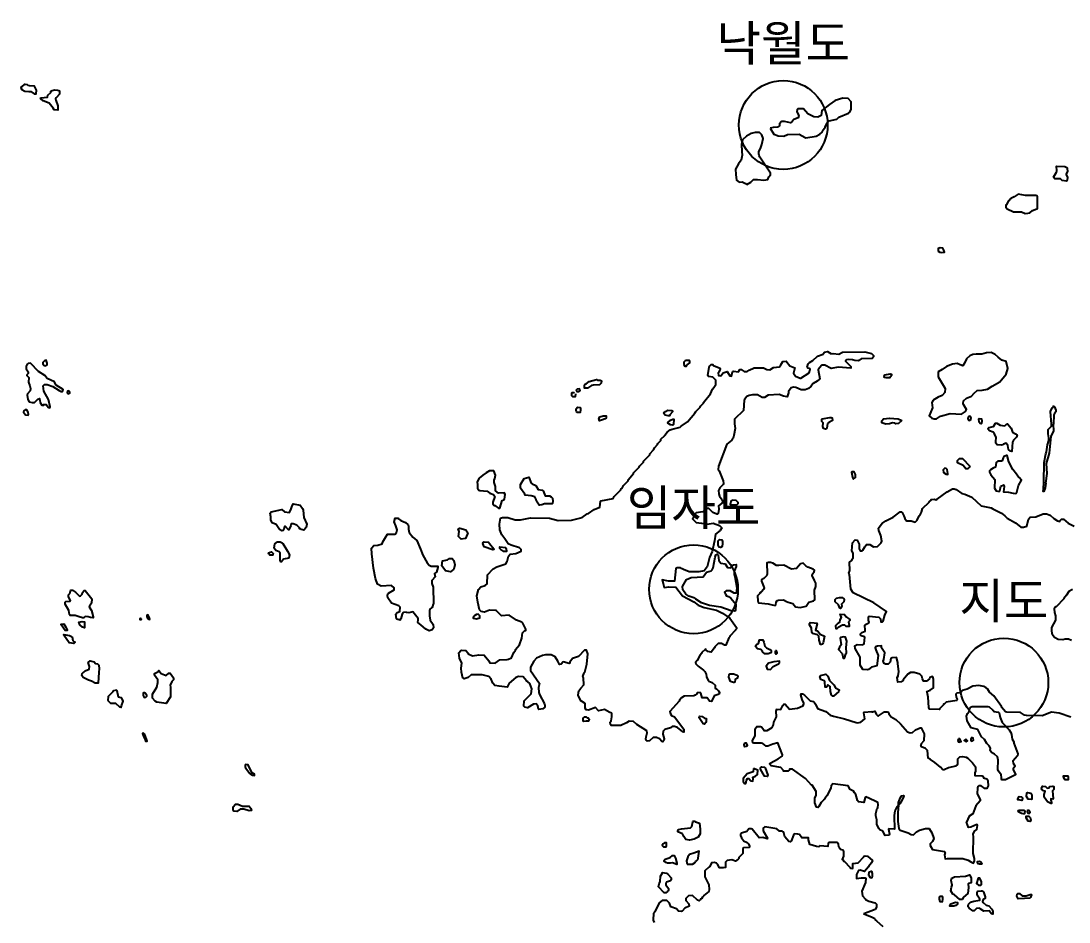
# Model space of a CAD drawing. Header units: millimetres. Extents: x -19392 to 580976, y -49129 to 736091.
# Drawn here: x 99745 to 129268, y 167458 to 192830 of the extents above; entities that cross this region are included whole.
import ezdxf
from ezdxf.enums import TextEntityAlignment as Align

# ---------------------------------------------------------------- set-up
doc = ezdxf.new("R2010")
doc.units = ezdxf.units.MM
for name, color, linetype in [('2122', 7, 'Continuous'), ('AWS', 4, 'Continuous'), ('AWS명', 2, 'Continuous')]:
    doc.layers.add(name, color=color, linetype=linetype)
doc.styles.get("Standard").update_dxf_attribs({"font": ''})
doc.styles.get('Standard').set_extended_font_data('Gulim')

msp = doc.modelspace()

# ---------------------------------------------------------------- linework, layer by layer
at = {"layer": '2122', "color": 7}
for points in [[(99969, 190846), (100020, 190844), (100120, 190775), (100169, 190775), (100182, 190878), (100127, 190994), (99984, 191000), (99951, 191011), (99933, 191035), (99864, 191045), (99833, 191038), (99758, 190976), (99745, 190945), (99770, 190898), (99851, 190851), (99969, 190846), (99969, 190846)], [(100723, 190602), (100788, 190436), (100787, 190317), (100681, 190330), (100656, 190374), (100544, 190512), (100368, 190585), (100294, 190650), (100307, 190665), (100488, 190687), (100501, 190737), (100582, 190818), (100589, 190849), (100624, 190871), (100695, 190887), (100776, 190883), (100814, 190877), (100826, 190864), (100832, 190830), (100826, 190767), (100736, 190668), (100719, 190636), (100723, 190602), (100723, 190602)], [(129188, 188528), (129184, 188509), (129221, 188419), (129215, 188360), (129196, 188322), (129078, 188334), (129028, 188382), (128865, 188385), (128828, 188429), (128913, 188574), (128922, 188607), (128916, 188741), (129147, 188734), (129203, 188700), (129216, 188678), (129222, 188591), (129188, 188528), (129188, 188528)], [(127931, 187455), (128032, 187413), (128103, 187417), (128162, 187431), (128238, 187493), (128363, 187536), (128376, 187549), (128376, 187874), (128358, 187905), (128332, 187917), (128039, 187912), (127839, 187957), (127721, 187876), (127626, 187831), (127589, 187801), (127589, 187788), (127556, 187755), (127507, 187657), (127489, 187639), (127489, 187589), (127525, 187538), (127707, 187457), (127931, 187455), (127931, 187455)], [(125673, 186308), (125760, 186319), (125745, 186381), (125714, 186434), (125636, 186440), (125579, 186425), (125585, 186348), (125629, 186318), (125673, 186308), (125673, 186308)], [(100741, 182575), (100724, 182585), (100686, 182672), (100487, 182763), (100419, 182851), (100238, 182964), (100013, 183196), (99951, 183186), (99919, 183164), (99888, 183109), (99888, 183034), (99950, 182946), (99944, 182908), (99912, 182865), (99912, 182846), (99969, 182790), (99962, 182659), (99997, 182560), (100012, 182483), (100005, 182414), (99930, 182327), (99923, 182296), (99936, 182171), (99979, 182108), (100058, 182087), (100122, 182083), (100217, 182183), (100267, 182195), (100286, 182083), (100329, 182008), (100366, 182001), (100366, 182001), (100379, 182029), (100454, 182026), (100524, 181946), (100560, 181932), (100566, 181963), (100523, 182170), (100386, 182408), (100368, 182558), (100406, 182597), (100480, 182594), (100642, 182535), (100817, 182425), (100874, 182400), (100917, 182394), (100930, 182456), (100741, 182575), (100741, 182575)], [(100484, 183197), (100457, 183276), (100420, 183270), (100363, 183213), (100364, 183179), (100394, 183132), (100450, 183120), (100480, 183149), (100484, 183197), (100484, 183197)], [(118513, 183149), (118585, 183205), (118585, 183255), (118573, 183268), (118479, 183268), (118454, 183259), (118416, 183225), (118416, 183156), (118447, 183112), (118491, 183106), (118513, 183149), (118513, 183149)], [(124171, 182783), (124114, 182779), (124071, 182792), (124058, 182817), (124077, 182863), (124227, 182895), (124264, 182885), (124270, 182848), (124221, 182785), (124171, 182783), (124171, 182783)], [(115414, 182458), (115388, 182432), (115402, 182392), (115448, 182401), (115493, 182429), (115491, 182446), (115465, 182475), (115414, 182458), (115414, 182458)], [(115860, 182572), (115816, 182568), (115702, 182494), (115621, 182488), (115615, 182563), (115640, 182601), (115669, 182613), (115753, 182682), (115959, 182734), (115985, 182719), (116059, 182715), (116097, 182694), (116084, 182631), (116040, 182587), (115860, 182572), (115860, 182572)], [(101044, 182394), (101046, 182358), (101062, 182341), (101096, 182329), (101122, 182346), (101125, 182365), (101111, 182399), (101070, 182415), (101044, 182394), (101044, 182394)], [(115365, 182335), (115352, 182251), (115289, 182248), (115264, 182277), (115259, 182351), (115272, 182364), (115327, 182370), (115327, 182370)], [(99948, 181818), (99910, 181877), (99860, 181881), (99829, 181853), (99816, 181815), (99872, 181743), (99948, 181734), (99960, 181746), (99948, 181818), (99948, 181818)], [(115505, 181876), (115501, 181807), (115426, 181808), (115395, 181827), (115385, 181874), (115389, 181908), (115420, 181954), (115495, 181945), (115507, 181932), (115505, 181876), (115505, 181876)], [(117974, 181710), (117894, 181727), (117857, 181776), (117863, 181804), (117899, 181837), (117964, 181870), (118075, 181866), (118101, 181850), (118101, 181820), (118019, 181739), (118013, 181707), (117974, 181710), (117974, 181710)], [(128772, 181475), (128748, 181830), (128791, 181936), (128810, 181949), (128824, 181980), (128843, 181980), (128862, 181961), (128893, 181871), (128899, 181823), (128855, 181780), (128839, 181742), (128833, 181474), (128833, 181474)], [(116128, 181599), (116038, 181572), (116019, 181637), (116051, 181684), (116141, 181714), (116232, 181712), (116225, 181643), (116206, 181624), (116128, 181599), (116128, 181599)], [(118043, 181459), (117968, 181502), (117968, 181520), (118037, 181593), (118106, 181616), (118131, 181613), (118124, 181469), (118112, 181444), (118043, 181459), (118043, 181459)], [(122468, 181494), (122442, 181365), (122411, 181334), (122347, 181352), (122330, 181409), (122341, 181514), (122305, 181553), (122307, 181616), (122318, 181628), (122534, 181663), (122569, 181666), (122599, 181652), (122605, 181577), (122501, 181526), (122468, 181494), (122468, 181494)], [(126458, 181704), (126430, 181665), (126421, 181632), (126436, 181586), (126472, 181578), (126498, 181601), (126512, 181653), (126491, 181691), (126458, 181704), (126458, 181704)], [(126815, 181558), (126804, 181497), (126791, 181485), (126761, 181492), (126736, 181529), (126730, 181630), (126736, 181636), (126799, 181629), (126815, 181558), (126815, 181558)], [(127395, 180891), (127353, 180881), (127247, 180891), (127209, 180941), (127203, 180990), (127216, 181103), (127172, 181203), (127129, 181253), (127023, 181291), (126979, 181341), (127005, 181385), (127142, 181415), (127198, 181503), (127236, 181509), (127329, 181446), (127460, 181433), (127511, 181480), (127535, 181483), (127636, 181368), (127672, 181249), (127756, 181205), (127810, 181164), (127785, 181108), (127699, 181023), (127671, 180971), (127658, 180708), (127621, 180718), (127565, 180765), (127547, 180877), (127501, 180945), (127420, 180913), (127420, 180913), (127395, 180891), (127395, 180891)], [(128559, 179846), (128570, 180400), (128610, 180639), (128632, 180698), (128664, 180896), (128696, 181021), (128699, 181093), (128683, 181207), (128679, 181331), (128773, 181424), (128772, 181475), (128772, 181475)], [(128615, 179814), (128648, 180085), (128632, 180368), (128714, 180662), (128766, 181130), (128835, 181293), (128833, 181474), (128833, 181474)], [(126286, 180316), (126127, 180387), (126127, 180450), (126183, 180509), (126271, 180512), (126470, 180294), (126458, 180255), (126420, 180218), (126358, 180218), (126286, 180316), (126286, 180316)], [(127790, 180069), (127688, 180202), (127576, 180415), (127527, 180590), (127502, 180593), (127457, 180580), (127435, 180562), (127413, 180529), (127383, 180446), (127363, 180434), (127264, 180438), (127214, 180397), (127201, 180266), (127132, 180241), (127054, 180195), (127026, 180166), (127026, 180123), (127069, 180053), (127175, 179922), (127168, 179672), (127212, 179597), (127300, 179584), (127318, 179603), (127350, 179735), (127431, 179765), (127437, 179721), (127424, 179571), (127562, 179565), (127697, 179531), (127768, 179527), (127793, 179564), (127793, 179564), (127843, 179746), (127925, 179896), (127866, 179974), (127853, 179974), (127842, 179988), (127790, 180069), (127790, 180069)], [(123251, 180038), (123251, 180057), (123214, 180138), (123151, 180138), (123139, 180126), (123164, 179982), (123189, 179941), (123201, 179938), (123251, 179976), (123251, 180038), (123251, 180038)], [(125845, 180146), (125832, 180200), (125807, 180225), (125770, 180235), (125727, 180188), (125733, 180120), (125808, 180069), (125851, 180063), (125857, 180088), (125845, 180146), (125845, 180146)], [(114253, 179351), (114220, 179430), (114115, 179455), (113951, 179477), (113938, 179509), (113821, 179675), (113815, 179781), (113916, 179949), (114053, 179980), (114121, 179820), (114141, 179797), (114252, 179748), (114315, 179638), (114437, 179620), (114458, 179595), (114508, 179460), (114633, 179460), (114680, 179435), (114719, 179397), (114726, 179309), (114720, 179241), (114707, 179229), (114494, 179235), (114417, 179201), (114363, 179192), (114344, 179198), (114263, 179310), (114253, 179351), (114253, 179351)], [(128615, 179814), (128592, 179682), (128561, 179584), (128536, 179584), (128550, 179647), (128559, 179846), (128559, 179846)], [(129314, 173230), (128989, 173337), (128771, 173363), (128514, 173264), (128071, 173270), (128009, 173284), (127903, 173359), (127518, 173366), (127478, 173375), (127478, 173375), (127421, 173438), (127361, 173508), (127361, 173527), (127148, 173823), (127029, 173930), (126967, 174021), (126930, 174055), (126868, 174090), (126729, 174114), (126729, 174114), (126562, 174096), (126402, 174018), (126263, 173973), (126263, 173973), (126210, 173907), (126109, 173898), (126083, 173870), (126093, 173787), (126116, 173732), (126110, 173695), (125804, 173645), (125748, 173588), (125736, 173588), (125729, 173569), (125622, 173465), (125616, 173446), (125616, 173446), (125335, 173450), (125319, 173501), (125297, 173792), (125274, 173934), (125261, 173947), (125354, 173984), (125448, 174052), (125449, 174284), (125443, 174334), (125424, 174365), (125418, 174371), (125343, 174340), (125337, 174309), (125255, 174241), (125187, 174238), (125168, 174244), (125141, 174307), (125124, 174384), (125069, 174441), (124906, 174485), (124806, 174485), (124724, 174441), (124593, 174279), (124593, 174255), (124543, 174217), (124443, 174214), (124424, 174342), (124456, 174386), (124474, 174508), (124450, 174730), (124444, 174767), (124407, 174911), (124287, 174899), (124244, 174880), (124226, 174774), (124169, 174718), (124094, 174718), (124064, 174736), (124032, 174805), (124051, 174849), (124076, 175040), (123989, 175174), (123989, 175231), (123876, 175222), (123814, 175207), (123808, 175176), (123821, 175119), (123895, 174966), (123850, 174675), (123706, 174638), (123619, 174570), (123588, 174560), (123456, 174567), (123388, 174688), (123388, 174914), (123239, 175164), (123233, 175232), (123302, 175276), (123464, 175267), (123496, 175289), (123515, 175475), (123515, 175475), (123503, 175488), (123411, 175512), (123390, 175538), (123390, 175576), (123428, 175614), (123521, 175644), (123527, 175663), (123516, 175813), (123534, 175835), (123628, 175881), (123635, 175904), (123622, 175932), (123616, 176050), (123635, 176069), (123910, 176044), (123960, 175993), (123966, 175915), (124016, 175912), (124035, 175931), (124080, 176097), (124129, 176205), (123773, 176450), (123187, 176726), (123118, 176826), (123082, 177239), (123069, 177283), (123095, 177352), (123083, 177589), (123149, 177642), (123164, 177682), (123183, 177701), (123183, 177701), (123184, 177846), (123146, 177914), (123172, 178133), (123241, 178217), (123303, 178207), (123353, 178101), (123359, 177970), (123383, 177910), (123396, 177907), (123441, 177908), (123459, 177925), (123514, 178022), (123565, 178088), (123659, 178084), (123764, 178024), (123877, 178030), (123978, 178131), (123997, 178183), (123970, 178339), (123910, 178481), (123904, 178550), (124004, 178685), (124016, 178685), (124110, 178755), (124317, 178855), (124511, 179010), (124547, 179012), (124567, 178994), (124617, 178894), (124640, 178823), (124686, 178753), (124686, 178753), (124823, 178759), (124936, 178715), (124992, 178772), (125042, 178896), (125083, 178946), (125109, 178999), (125109, 178999), (125142, 179103), (125324, 179280), (125324, 179292), (125380, 179339), (125387, 179358), (125478, 179364), (125520, 179348), (125520, 179348), (125520, 179348), (125554, 179361), (125831, 179570), (125988, 179656), (126031, 179659), (126091, 179634), (126249, 179524), (126328, 179504), (126531, 179424), (126792, 179179), (127074, 179125), (127123, 179091), (127369, 178975), (127464, 178899), (127523, 178834), (127760, 178703), (127909, 178577), (127984, 178576), (128078, 178608), (128122, 178801), (128173, 178857), (128335, 178863), (128541, 178950), (128635, 178950), (128735, 178912), (128839, 178816), (128943, 178751), (129009, 178736), (129009, 178755), (129054, 178802), (129116, 178805), (129241, 178690), (129416, 178609)], [(107277, 178506), (107194, 178597), (107169, 178597), (107148, 178508), (107131, 178479), (107094, 178476), (107025, 178511), (106932, 178654), (106820, 178695), (106782, 178780), (106780, 178871), (106764, 178967), (106789, 179005), (107097, 179070), (107164, 179004), (107308, 178985), (107358, 179093), (107371, 179149), (107415, 179234), (107608, 179196), (107676, 179099), (107695, 179052), (107714, 178852), (107800, 178665), (107782, 178565), (107713, 178490), (107646, 178507), (107619, 178529), (107594, 178534), (107594, 178559), (107519, 178634), (107519, 178634), (107413, 178668), (107357, 178672), (107351, 178622), (107288, 178504), (107277, 178506), (107277, 178506)], [(119830, 179208), (119906, 179203), (119944, 179240), (119944, 179272), (119894, 179328), (119781, 179338), (119737, 179309), (119731, 179247), (119719, 179234), (119724, 179213), (119830, 179208), (119830, 179208)], [(112327, 178386), (112267, 178259), (112149, 178241), (112074, 178310), (112087, 178454), (112062, 178516), (112105, 178547), (112280, 178497), (112337, 178416), (112327, 178386), (112327, 178386)], [(107249, 177904), (107305, 177800), (107292, 177704), (107142, 177679), (107086, 177604), (107061, 177604), (107048, 177636), (107049, 177841), (107023, 177880), (106924, 177917), (106880, 177985), (106893, 178105), (106968, 178167), (107043, 178163), (107099, 178133), (107124, 178116), (107249, 177904), (107249, 177904)], [(113322, 177908), (113261, 177945), (113235, 177979), (113235, 178026), (113396, 178001), (113414, 177974), (113423, 177888), (113347, 177894), (113322, 177908), (113322, 177908)], [(119507, 178114), (119497, 178035), (119454, 178004), (119415, 178010), (119384, 178067), (119385, 178191), (119422, 178229), (119485, 178223), (119510, 178173), (119507, 178114), (119507, 178114)], [(106785, 177789), (106755, 177792), (106723, 177823), (106717, 177852), (106767, 177874), (106805, 177879), (106847, 177834), (106843, 177795), (106836, 177786), (106785, 177789), (106785, 177789)], [(121308, 176481), (121360, 176460), (121486, 176430), (121567, 176330), (121692, 176312), (121867, 176349), (121936, 176461), (122074, 176498), (122105, 176529), (122094, 176804), (122131, 176904), (122132, 176997), (122102, 177077), (122032, 177211), (122038, 177267), (122089, 177316), (122095, 177364), (122064, 177398), (121914, 177448), (121851, 177483), (121782, 177558), (121701, 177548), (121589, 177411), (121451, 177393), (121232, 177503), (121095, 177494), (121027, 177500), (120925, 177558), (120861, 177581), (120790, 177586), (120758, 177570), (120758, 177570), (120769, 177260), (120751, 177214), (120675, 177127), (120607, 177095), (120607, 177058), (120681, 176867), (120663, 176820), (120602, 176755), (120585, 176749), (120579, 176731), (120561, 176725), (120561, 176712), (120493, 176640), (120498, 176504), (120511, 176461), (120524, 176445), (120793, 176420), (120908, 176387), (120992, 176375), (121005, 176388), (121018, 176469), (121049, 176507), (121080, 176519), (121224, 176528), (121308, 176481), (121308, 176481)], [(101383, 176052), (101271, 176088), (101133, 176088), (101114, 176116), (101096, 176232), (100990, 176406), (100990, 176464), (101009, 176482), (101128, 176497), (101140, 176509), (101084, 176619), (101084, 176669), (101122, 176706), (101141, 176785), (101153, 176800), (101199, 176799), (101278, 176743), (101392, 176635), (101422, 176643), (101466, 176687), (101478, 176737), (101522, 176796), (101553, 176793), (101740, 176555), (101728, 176438), (101715, 176406), (101671, 176355), (101670, 176336), (101733, 176230), (101782, 176055), (101782, 176023), (101782, 176023), (101703, 176034), (101641, 176056), (101557, 176061), (101515, 176025), (101482, 176021), (101383, 176052), (101383, 176052)], [(122896, 176443), (122861, 176409), (122867, 176349), (122826, 176284), (122808, 176296), (122774, 176393), (122680, 176478), (122680, 176540), (122718, 176581), (122805, 176594), (122880, 176592), (122924, 176558), (122930, 176540), (122925, 176474), (122896, 176443), (122896, 176443)], [(129368, 176823), (129261, 176762), (129198, 176662), (129117, 176568), (129117, 176555), (128910, 176337), (128891, 176330), (128853, 176281), (128859, 176169), (128891, 176075), (128891, 175956), (128771, 175750), (128770, 175662), (128779, 175585), (128792, 175568), (128858, 175475), (128964, 175425), (129095, 175412), (129163, 175436), (129251, 175436), (129339, 175399)], [(103130, 175999), (103109, 176004), (103092, 175995), (103098, 175981), (103125, 175974), (103136, 175987), (103130, 175999), (103130, 175999)], [(103377, 175987), (103357, 176046), (103331, 176098), (103299, 176109), (103286, 176092), (103290, 176056), (103305, 176022), (103342, 175985), (103372, 175979), (103377, 175987), (103377, 175987)], [(112578, 175993), (112668, 176028), (112674, 176081), (112625, 176128), (112577, 176117), (112527, 176088), (112481, 176035), (112487, 176013), (112578, 175993), (112578, 175993)], [(123060, 175914), (123078, 175821), (123072, 175777), (122991, 175783), (122948, 175821), (122884, 175815), (122762, 175750), (122725, 175715), (122706, 175715), (122697, 175797), (122704, 175815), (122747, 175859), (122809, 175902), (122822, 175965), (122860, 176031), (122817, 176127), (122942, 176120), (122994, 176052), (123091, 175977), (123091, 175945), (123060, 175914), (123060, 175914)], [(101007, 175763), (101050, 175685), (101044, 175663), (100988, 175669), (100876, 175830), (100876, 175848), (100951, 175851), (101007, 175763), (101007, 175763)], [(101535, 175837), (101538, 175743), (101475, 175756), (101408, 175828), (101376, 175900), (101470, 175921), (101532, 175912), (101535, 175837), (101535, 175837)], [(122235, 175591), (122259, 175560), (122384, 175503), (122346, 175323), (122321, 175285), (122296, 175273), (122271, 175276), (122228, 175392), (122222, 175504), (122184, 175548), (122042, 175582), (122022, 175611), (122010, 175736), (121953, 175823), (121953, 175861), (121973, 175892), (122091, 175886), (122160, 175873), (122172, 175851), (122128, 175679), (122184, 175660), (122235, 175591), (122235, 175591)], [(101102, 175319), (100950, 175535), (100957, 175554), (101114, 175526), (101188, 175485), (101208, 175387), (101237, 175356), (101262, 175347), (101262, 175328), (101230, 175303), (101102, 175319), (101102, 175319)], [(120643, 175053), (120635, 175072), (120583, 175127), (120496, 175152), (120434, 175215), (120452, 175258), (120478, 175284), (120522, 175305), (120553, 175408), (120647, 175402), (120675, 175337), (120702, 175223), (120746, 175183), (120843, 175132), (120877, 175101), (120877, 175063), (120864, 175039), (120789, 175011), (120689, 175005), (120689, 175017), (120643, 175053), (120643, 175053)], [(122994, 175192), (123009, 175365), (122972, 175477), (122921, 175486), (122834, 175471), (122821, 175447), (122846, 175259), (122803, 175201), (122777, 175134), (122876, 175015), (122901, 174886), (122939, 174889), (122977, 175009), (122995, 175040), (122994, 175192), (122994, 175192)], [(121004, 175096), (120988, 175079), (120992, 175037), (121020, 175003), (121051, 175033), (121041, 175076), (121025, 175098), (121004, 175096), (121004, 175096)], [(101939, 174496), (101922, 174186), (101835, 174186), (101731, 174243), (101649, 174271), (101497, 174343), (101460, 174400), (101466, 174456), (101504, 174493), (101517, 174493), (101558, 174530), (101667, 174574), (101679, 174655), (101635, 174762), (101691, 174812), (101811, 174787), (101848, 174733), (101905, 174730), (101941, 174686), (101949, 174586), (101939, 174496), (101939, 174496)], [(120931, 174657), (121082, 174726), (121114, 174770), (121114, 174801), (120957, 174786), (120802, 174751), (120738, 174658), (120769, 174577), (120857, 174564), (120931, 174657), (120931, 174657)], [(103958, 174069), (103958, 173800), (103832, 173613), (103577, 173645), (103528, 173679), (103452, 173764), (103446, 173876), (103572, 174069), (103603, 174201), (103597, 174282), (103503, 174413), (103503, 174457), (103597, 174500), (103616, 174535), (103628, 174538), (103690, 174457), (103834, 174400), (103910, 174468), (103947, 174468), (104046, 174337), (104040, 174274), (103997, 174231), (103952, 174131), (103958, 174069), (103958, 174069)], [(119814, 174199), (119731, 174232), (119681, 174354), (119694, 174423), (119720, 174445), (119813, 174447), (119917, 174410), (119938, 174394), (119925, 174322), (119863, 174285), (119850, 174210), (119838, 174198), (119814, 174199), (119814, 174199)], [(122641, 174139), (122693, 174053), (122793, 173997), (122786, 173953), (122635, 173816), (122602, 173816), (122579, 173847), (122553, 173946), (122537, 174091), (122487, 174129), (122468, 174129), (122433, 174072), (122402, 174072), (122387, 174225), (122368, 174248), (122281, 174291), (122244, 174367), (122263, 174401), (122418, 174435), (122475, 174381), (122518, 174257), (122641, 174139), (122641, 174139)], [(102583, 173759), (102570, 173772), (102495, 173791), (102458, 173966), (102440, 173991), (102352, 173969), (102334, 173940), (102202, 173804), (102195, 173698), (102245, 173635), (102270, 173623), (102407, 173623), (102518, 173517), (102538, 173519), (102569, 173503), (102576, 173547), (102626, 173679), (102583, 173759), (102583, 173759)], [(103295, 173848), (103233, 173908), (103202, 173914), (103189, 173902), (103183, 173840), (103220, 173783), (103264, 173789), (103295, 173820), (103295, 173848), (103295, 173848)], [(124460, 170751), (124416, 170706), (124373, 170611), (124353, 170532), (124346, 170444), (124352, 170075), (124195, 170081), (124183, 170069), (124207, 169934), (124201, 169913), (124189, 169900), (124088, 169894), (124026, 170019), (123939, 170057), (123914, 170088), (123858, 170217), (123858, 170338), (123821, 170445), (123821, 170513), (123865, 170663), (123878, 170675), (123890, 170766), (123884, 170819), (123591, 170961), (123566, 170983), (123528, 170964), (123485, 170820), (123334, 170843), (123310, 170878), (123260, 171049), (123229, 171100), (123229, 171100), (123198, 171140), (123098, 171193), (123048, 171296), (122618, 171348), (122568, 171292), (122554, 171241), (122454, 171017), (122389, 170939), (122389, 170927), (122357, 170908), (122357, 170895), (122285, 170823), (122222, 170710), (122197, 170686), (122159, 170689), (122110, 170817), (122110, 170948), (122148, 171030), (122142, 171136), (122030, 171312), (122017, 171315), (121843, 171499), (121481, 171762), (121393, 171760), (121393, 171747), (121350, 171701), (121250, 171701), (121224, 171710), (121224, 171723), (121150, 171808), (120876, 171858), (120876, 171858), (120831, 171908), (120850, 171930), (121077, 172051), (121191, 172129), (121199, 172168), (121199, 172168), (121068, 172501), (120926, 172466), (120783, 172414), (120732, 172414), (120645, 172486), (120608, 172496), (120390, 172490), (120364, 172500), (120352, 172572), (120428, 172703), (120426, 172900), (120478, 172962), (120578, 172961), (120603, 172952), (120671, 172867), (120671, 172855), (120765, 172849), (120909, 172939), (120947, 173014), (120953, 173089), (121028, 173239), (121017, 173395), (121024, 173427), (121041, 173448), (121154, 173444), (121204, 173554), (121235, 173588), (121274, 173594), (121398, 173450), (121617, 173481), (121773, 173550), (121773, 173550), (121795, 173591), (121794, 173619), (121751, 173721), (121717, 173856), (121724, 173884), (121761, 173880), (121820, 173846), (121980, 173686), (122074, 173667), (122092, 173651), (122129, 173595), (122185, 173467), (122416, 173385), (122541, 173278), (122630, 173250), (122947, 173178), (123272, 173072), (123309, 173070), (123403, 173089), (123516, 173176), (123491, 173347), (123497, 173370), (123710, 173388), (123716, 173378), (123735, 173378), (123797, 173394), (123836, 173313), (123878, 173266), (123897, 173266), (124066, 173381), (124147, 173380), (124147, 173380), (124185, 173368), (124191, 173319), (124259, 173237), (124390, 173161), (124522, 173042), (124714, 172817), (124795, 172785), (124857, 172791), (124945, 172866), (125077, 172922), (125102, 172922), (125183, 172753), (125176, 172560), (125107, 172478), (125095, 172431), (125095, 172431)], [(127716, 172496), (127825, 172190), (127818, 172135), (127687, 171991), (127693, 171935), (127743, 171857), (127743, 171838), (127693, 171772), (127693, 171745), (127761, 171622), (127761, 171603), (127479, 171466), (127373, 171464), (127361, 171486), (127366, 171524), (127355, 171604), (127280, 171707), (127261, 171754), (127274, 172011), (127250, 172105), (127169, 172183), (127081, 172227), (127050, 172286), (127051, 172356), (127019, 172418), (126950, 172487), (126882, 172596), (126801, 172674), (126695, 172881), (126508, 172928), (126402, 173125), (126402, 173125), (126378, 173259), (126410, 173333), (126453, 173382), (126469, 173482), (126489, 173509), (126541, 173531), (126985, 173530), (127022, 173521), (127115, 173430), (127122, 173411), (127153, 173395), (127153, 173382), (127284, 173364), (127302, 173345), (127327, 173213), (127389, 173073), (127583, 172872), (127632, 172790), (127651, 172741), (127663, 172609), (127713, 172528), (127716, 172496), (127716, 172496)], [(115667, 173110), (115591, 173105), (115585, 173114), (115585, 173196), (115630, 173236), (115670, 173235), (115696, 173212), (115719, 173208), (115748, 173171), (115742, 173127), (115729, 173115), (115667, 173110), (115667, 173110)], [(119051, 173144), (119048, 173100), (119035, 173075), (119000, 173031), (118966, 173034), (118852, 173204), (118854, 173250), (118931, 173245), (119001, 173198), (119042, 173188), (119054, 173175), (119051, 173144), (119051, 173144)], [(103225, 172760), (103200, 172777), (103168, 172766), (103174, 172736), (103210, 172662), (103242, 172602), (103256, 172552), (103297, 172552), (103284, 172605), (103253, 172684), (103225, 172760), (103225, 172760)], [(120122, 172490), (120105, 172445), (120121, 172414), (120138, 172404), (120172, 172405), (120206, 172425), (120201, 172458), (120181, 172490), (120156, 172492), (120122, 172490), (120122, 172490)], [(125715, 171739), (125649, 171815), (125487, 171953), (125363, 172038), (125300, 172068), (125282, 172291), (125223, 172342), (125114, 172394), (125095, 172431), (125095, 172431)], [(126150, 172613), (126132, 172569), (126163, 172521), (126225, 172541), (126194, 172613), (126150, 172613), (126150, 172613)], [(126360, 172609), (126318, 172572), (126367, 172535), (126409, 172557), (126360, 172609), (126360, 172609)], [(126514, 172645), (126497, 172605), (126506, 172569), (126537, 172553), (126573, 172582), (126569, 172631), (126537, 172646), (126514, 172645), (126514, 172645)], [(106213, 171745), (106146, 171888), (106084, 171892), (106059, 171869), (106058, 171820), (106071, 171798), (106190, 171644), (106265, 171595), (106327, 171588), (106327, 171625), (106259, 171663), (106213, 171745), (106213, 171745)], [(120747, 171694), (120781, 171589), (120775, 171552), (120693, 171568), (120575, 171758), (120575, 171796), (120613, 171824), (120694, 171821), (120713, 171802), (120747, 171694), (120747, 171694)], [(125715, 171739), (125754, 171748), (125874, 171808), (126093, 171858), (126124, 171882), (126137, 171913), (126131, 172057), (126188, 172111), (126269, 172116), (126369, 172103), (126419, 172075), (126550, 171944), (126630, 171824), (126636, 171706), (126611, 171662), (126617, 171587), (126817, 171571), (126842, 171562), (126854, 171518), (126954, 171487), (126985, 171436), (126991, 171293), (126954, 171218), (126897, 171218), (126791, 171297), (126723, 171297), (126701, 171273), (126685, 171224), (126678, 171075), (126766, 170900), (126766, 170868), (126766, 170868), (126646, 170725), (126559, 170502), (126451, 170438), (126384, 170266), (126384, 170266)], [(120383, 171777), (120368, 171684), (120199, 171629), (120093, 171498), (120093, 171417), (120130, 171359), (120168, 171354), (120187, 171448), (120212, 171503), (120249, 171503), (120306, 171434), (120361, 171422), (120368, 171487), (120362, 171537), (120437, 171566), (120493, 171615), (120506, 171734), (120383, 171777), (120383, 171777)], [(129178, 171475), (129254, 171475), (129254, 171544), (129241, 171562), (129098, 171569), (129098, 171544), (129129, 171497), (129154, 171475), (129178, 171475), (129178, 171475)], [(128815, 171043), (128822, 170938), (128815, 170919), (128752, 170926), (128752, 170888), (128777, 170823), (128771, 170792), (128753, 170792), (128659, 170841), (128572, 170970), (128572, 171046), (128597, 171139), (128524, 171165), (128497, 171186), (128491, 171221), (128516, 171279), (128528, 171286), (128603, 171276), (128648, 171230), (128710, 171239), (128728, 171273), (128810, 171285), (128841, 171275), (128841, 171188), (128804, 171151), (128815, 171043), (128815, 171043)], [(124460, 170751), (124463, 170822), (124516, 170968), (124553, 171011), (124604, 171021), (124610, 171002), (124550, 170861), (124504, 170789), (124460, 170751), (124460, 170751)], [(127889, 170889), (127828, 170897), (127828, 170928), (127859, 170988), (127928, 170984), (127953, 170959), (127959, 170937), (127940, 170884), (127889, 170889), (127889, 170889)], [(128224, 171001), (128222, 170934), (128209, 170909), (128115, 170915), (128067, 170994), (128078, 171096), (128098, 171106), (128191, 171084), (128222, 171034), (128224, 171001), (128224, 171001)], [(105980, 170633), (105918, 170633), (105824, 170574), (105743, 170583), (105725, 170615), (105725, 170702), (105788, 170780), (105856, 170780), (105983, 170718), (106169, 170717), (106199, 170683), (106199, 170671), (106224, 170654), (106237, 170595), (106174, 170592), (106019, 170633), (105980, 170633), (105980, 170633)], [(124460, 170751), (124443, 170544), (124445, 170293), (124476, 170093), (124508, 170043), (124735, 169973), (124822, 169926), (124888, 169911), (124970, 169998), (125058, 170048), (125227, 170091), (125332, 170094), (125407, 169966), (125457, 169813), (125419, 169722), (125356, 169660), (125356, 169609), (125424, 169497), (125756, 169440), (125780, 169415), (125762, 169346), (125774, 169237), (125843, 169246), (126273, 169251), (126430, 169201), (126500, 169148), (126555, 169122), (126574, 169119), (126586, 169131), (126601, 169178), (126605, 169251), (126605, 169251), (126568, 169388), (126576, 169856), (126570, 169931), (126601, 170013), (126670, 170064), (126688, 170178), (126670, 170203), (126503, 170126), (126432, 170123), (126384, 170266), (126384, 170266)], [(127928, 170517), (127852, 170553), (127833, 170594), (127860, 170609), (128002, 170603), (128021, 170591), (128027, 170581), (128014, 170503), (127977, 170500), (127928, 170517), (127928, 170517)], [(128181, 170361), (128189, 170334), (128170, 170284), (128120, 170296), (128058, 170390), (128064, 170440), (128139, 170434), (128171, 170399), (128181, 170361), (128181, 170361)], [(128088, 170586), (128088, 170560), (128106, 170527), (128145, 170514), (128169, 170539), (128165, 170571), (128150, 170588), (128127, 170595), (128107, 170594), (128088, 170586), (128088, 170586)], [(122788, 169573), (122775, 169654), (122732, 169697), (122500, 169695), (122487, 169679), (122469, 169585), (122250, 169604), (122220, 169574), (122156, 169580), (121963, 169643), (121932, 169775), (121932, 169824), (121745, 169831), (121676, 169919), (121628, 169932), (121532, 169938), (121502, 169905), (121439, 169732), (121420, 169713), (121376, 169726), (121258, 169860), (121233, 169970), (121214, 170001), (121190, 170014), (121114, 170020), (121033, 170082), (120702, 170134), (120652, 170102), (120652, 170021), (120770, 169821), (120764, 169796), (120764, 169796), (120645, 169834), (120539, 169828), (120345, 170069), (120317, 170082), (120246, 170082), (120195, 170004), (120045, 169957), (120014, 169923), (120014, 169892), (120039, 169829), (120101, 169757), (120101, 169745), (120201, 169701), (120237, 169664), (120269, 169594), (120269, 169569), (120256, 169554), (120094, 169548), (120081, 169515), (120075, 169385), (119962, 169274), (119962, 169248), (119944, 169229), (119871, 169174), (119769, 169205), (119637, 169193), (119588, 169143), (119587, 168993), (119531, 168981), (119418, 168984), (119368, 169090), (119368, 169090), (119337, 169118), (119275, 169132), (119200, 169125), (119149, 169019), (119118, 169004), (119011, 168898), (119011, 168732), (119123, 168506), (119129, 168369), (119123, 168320), (118985, 168204), (118985, 168191), (118940, 168160), (118913, 168114), (118887, 168102), (118880, 168078), (118853, 168057), (118798, 168076), (118660, 168208), (118548, 168195), (118473, 168121), (118473, 168065), (118560, 167971), (118565, 167908), (118447, 167846), (118373, 167767), (118346, 167756), (118265, 167759), (118215, 167831), (118053, 167881), (118010, 167991), (118010, 167991), (117935, 168066), (117803, 168060), (117722, 167997), (117603, 167742), (117575, 167704)], [(117932, 169629), (117927, 169688), (117870, 169688), (117833, 169662), (117809, 169621), (117814, 169600), (117845, 169572), (117920, 169572), (117932, 169597), (117932, 169629), (117932, 169629)], [(122788, 169573), (122830, 169512), (122900, 169491), (122919, 169459), (122912, 169316), (122880, 169222), (122915, 169188), (122915, 169175), (122933, 169168), (123105, 168994), (123105, 168981), (123124, 168972), (123174, 168965), (123180, 168974), (123174, 169109), (123331, 169121), (123487, 169290), (123500, 169314), (123528, 169322), (123587, 169314), (123730, 169186), (123705, 169120), (123626, 169032), (123621, 169012), (123511, 168877), (123380, 168921), (123336, 168905), (123281, 168793), (123279, 168684), (123412, 168700), (123523, 168703), (123523, 168703), (123529, 168693), (123548, 168693), (123535, 168571), (123434, 168327), (123453, 168193), (123526, 168113), (123533, 168093), (123628, 168047), (123809, 167995), (123846, 167957), (123846, 167876), (123808, 167814), (123486, 167692), (123486, 167692)], [(118045, 169119), (117956, 169115), (117912, 169138), (117856, 169185), (117894, 169231), (118035, 169273), (118100, 169328), (118144, 169328), (118182, 169259), (118224, 169115), (118219, 169081), (118094, 169122), (118045, 169119), (118045, 169119)], [(126747, 169091), (126711, 169094), (126692, 169137), (126692, 169163), (126749, 169168), (126780, 169156), (126811, 169118), (126805, 169088), (126747, 169091), (126747, 169091)], [(123710, 168892), (123632, 168852), (123617, 168783), (123666, 168714), (123711, 168704), (123723, 168707), (123736, 168745), (123736, 168826), (123710, 168892), (123710, 168892)], [(117914, 168563), (117911, 168503), (117986, 168404), (117986, 168341), (117954, 168329), (117954, 168316), (117909, 168278), (117860, 168278), (117705, 168448), (117720, 168531), (117749, 168599), (117756, 168753), (117811, 168820), (117818, 168854), (117927, 168832), (117962, 168809), (118061, 168703), (118057, 168646), (118042, 168616), (117927, 168580), (117914, 168563), (117914, 168563)], [(126436, 168431), (126421, 168257), (126296, 168161), (126253, 168089), (126196, 168095), (126046, 168227), (125996, 168245), (125934, 168339), (125956, 168439), (125978, 168495), (125950, 168626), (125954, 168677), (125966, 168692), (126041, 168726), (126354, 168751), (126466, 168782), (126510, 168701), (126510, 168563), (126440, 168544), (126428, 168532), (126436, 168431), (126436, 168431)], [(126804, 168591), (126754, 168690), (126710, 168688), (126659, 168538), (126722, 168494), (126784, 168493), (126803, 168512), (126804, 168591), (126804, 168591)], [(126767, 167833), (126746, 167850), (126664, 167838), (126595, 167770), (126558, 167775), (126458, 167848), (126427, 167889), (126427, 167913), (126439, 167957), (126496, 168016), (126582, 168041), (126752, 168069), (126759, 168106), (126683, 168213), (126684, 168291), (126703, 168329), (126791, 168337), (126828, 168334), (126859, 168312), (126903, 168169), (126908, 168119), (126852, 168088), (126827, 168038), (126845, 168010), (126933, 167937), (127008, 167912), (127089, 167824), (127119, 167767), (127126, 167731), (127120, 167681), (127088, 167693), (127088, 167693), (127020, 167771), (126864, 167763), (126767, 167833), (126767, 167833)], [(125709, 168101), (125715, 168159), (125703, 168178), (125628, 168181), (125609, 168159), (125606, 168099), (125628, 168034), (125690, 168028), (125702, 168040), (125709, 168101), (125709, 168101)], [(126023, 167904), (125914, 167906), (125908, 167915), (125934, 167974), (126071, 168017), (126127, 168007), (126127, 167964), (126077, 167921), (126023, 167904), (126023, 167904)], [(128009, 168124), (127839, 168113), (127802, 168185), (127808, 168241), (127828, 168263), (127877, 168263), (127952, 168197), (128065, 168197), (128177, 168237), (128208, 168237), (128215, 168228), (128183, 168147), (128165, 168134), (128009, 168124), (128009, 168124)], [(117593, 167440), (117563, 167506), (117575, 167704)], [(123486, 167692), (123483, 167691)], [(123483, 167691), (123708, 167601), (123708, 167601), (123783, 167570), (123793, 167554), (123811, 167523), (123842, 167494), (123842, 167494), (123842, 167494), (124021, 167332)]]:
    msp.add_lwpolyline(points, dxfattribs=at)
for points in [[(120851, 189808), (120950, 189642), (121057, 189608), (121076, 189592), (121232, 189591), (121338, 189629), (121663, 189641), (121831, 189546), (121855, 189542), (122144, 189589), (122251, 189639), (122313, 189701), (122322, 189738), (122401, 189839), (122451, 189964), (122508, 190019), (122727, 190069), (122783, 190125), (123052, 190231), (123090, 190262), (123133, 190343), (123128, 190556), (123128, 190556), (123049, 190643), (122894, 190653), (122678, 190588), (122523, 190478), (122303, 190313), (122283, 190167), (122283, 190167), (122195, 190124), (122077, 190127), (121908, 190214), (121790, 190359), (121628, 190356), (121609, 190340), (121602, 190272), (121652, 190171), (121639, 190103), (121514, 190057), (121466, 189995), (121426, 189963), (121251, 190003), (121170, 190004), (121111, 189932), (121111, 189877), (121056, 189842), (120936, 189832)], [(120813, 188443), (120860, 188498), (120860, 188549), (120562, 188997), (120537, 189046), (120531, 189087), (120531, 189156), (120578, 189243), (120619, 189349), (120650, 189518), (120650, 189518), (120610, 189622), (120545, 189692), (120425, 189692), (120315, 189657), (120180, 189591), (120074, 189481), (120039, 189351), (120049, 189156), (120059, 189056), (120029, 188910), (119954, 188805), (119874, 188660), (119884, 188510), (119899, 188345), (119974, 188290), (120059, 188300), (120150, 188254), (120195, 188224), (120300, 188290), (120380, 188365), (120490, 188365), (120675, 188345), (120785, 188365)], [(112146, 174605), (112165, 174748), (112097, 174885), (112078, 175042), (112135, 175104), (112166, 175111), (112272, 175103), (112341, 175025), (112341, 175013), (112460, 174953), (112647, 174984), (112797, 174971), (112921, 174815), (112946, 174762), (112965, 174752), (113103, 174749), (113234, 174839), (113439, 174854), (113439, 174854), (113439, 174854), (113483, 174862), (113559, 174901), (113628, 175044), (113672, 175113), (113672, 175132), (113791, 175263), (113854, 175450), (113873, 175600), (113942, 175662), (113967, 175668), (113967, 175700), (113880, 175875), (113853, 175904), (113853, 175904), (113705, 175956), (113499, 176098), (113280, 176082), (113137, 176220), (113119, 176227), (112944, 176239), (112805, 176184), (112713, 176197), (112658, 176252), (112613, 176467), (112583, 176642), (112632, 176825), (112701, 176893), (112820, 176934), (112877, 176984), (112890, 177234), (112890, 177234), (113047, 177405), (113153, 177458), (113403, 177544), (113438, 177613), (113479, 177757), (113528, 177819), (113685, 177838), (113835, 177899), (113835, 177949), (113792, 177993), (113554, 178069), (113467, 178107), (113373, 178245), (113373, 178245), (113289, 178365), (113234, 178505), (113224, 178660), (113250, 178826), (113306, 178844), (113462, 178844), (113669, 178781), (113813, 178781), (114100, 178836), (114631, 178829), (114880, 178765), (115256, 178777), (115550, 178845), (115695, 178952), (115728, 178965), (115888, 179075), (116050, 179138), (116070, 179306), (116082, 179322), (116426, 179386), (116457, 179443), (116645, 179629), (116645, 179642), (116683, 179679), (116714, 179749), (116852, 179885), (116852, 179911), (117003, 180085), (117003, 180110), (117160, 180266), (117166, 180297), (117278, 180409), (117278, 180434), (117460, 180615), (117460, 180615), (117460, 180640), (117567, 180758), (117598, 180821), (117679, 180908), (117681, 180935), (117767, 181020), (117774, 181052), (117879, 181157), (117879, 181170), (117944, 181251), (118030, 181313), (118087, 181338), (118318, 181388), (118343, 181416), (118518, 181543), (118729, 181784), (118735, 181804), (118748, 181804), (118759, 181829), (118879, 181960), (118884, 181979), (118968, 182069), (118974, 182089), (119164, 182329), (119221, 182460), (119265, 182510), (119321, 182598), (119321, 182716), (119234, 182804), (119115, 182820), (119090, 182850), (119090, 182850), (119135, 183079), (119150, 183124), (119184, 183157), (119235, 183160), (119254, 183126), (119415, 183066), (119434, 183050), (119441, 183022), (119403, 182941), (119384, 182923), (119396, 182845), (119459, 182835), (119528, 182919), (119635, 182959), (119709, 182834), (119759, 182828), (119790, 182946), (119816, 182967), (119953, 182946), (119997, 183015), (120034, 183014), (120121, 182964), (120203, 182961), (120254, 182994), (120403, 183064), (120666, 183063), (120759, 183013), (120840, 183009), (120947, 183075), (121109, 183093), (121153, 183149), (121153, 183149), (121206, 183243), (121303, 183249), (121403, 183123), (121540, 183061), (121509, 182917), (121565, 182826), (121565, 182826), (121696, 182770), (121714, 182770), (121952, 182922), (121978, 183015), (121959, 183041), (121909, 183057), (121890, 183079), (121922, 183178), (121953, 183210), (122053, 183272), (122179, 183396), (122341, 183446), (122341, 183459), (122379, 183508), (122467, 183524), (122560, 183464), (122560, 183455), (122623, 183464), (122779, 183451), (122886, 183507), (123516, 183518), (123704, 183462), (123772, 183404), (123761, 183390), (123767, 183381), (123722, 183324), (123416, 183312), (123347, 183265), (123328, 183262), (123233, 183266), (123233, 183266), (123164, 183285), (123060, 183294), (123003, 183285), (122972, 183248), (123121, 183097), (123121, 183057), (122765, 183083), (122566, 183046), (122391, 183134), (122303, 183137), (122239, 183064), (122202, 183003), (122246, 182753), (122177, 182684), (122064, 182619), (122007, 182559), (122007, 182547), (121933, 182478), (121839, 182441), (121720, 182441), (121570, 182510), (121508, 182514), (121437, 182502), (121364, 182392), (121364, 182355), (121332, 182249), (121227, 182265), (121107, 182311), (120795, 182294), (120694, 182229), (120620, 182226), (120620, 182226), (120495, 182307), (120351, 182307), (120253, 182283), (120196, 182255), (120125, 182171), (120120, 182152), (120100, 181865), (119844, 181621), (119841, 181489), (119859, 181351), (119859, 181351), (119826, 181157), (119803, 181086), (119773, 181028), (119629, 180910), (119390, 180297), (119383, 180198), (119409, 180160), (119527, 179885), (119533, 179810), (119527, 179778), (119432, 179685), (119395, 179610), (119401, 179515), (119419, 179448), (119500, 179342), (119513, 179257), (119475, 179245), (119394, 179173), (119406, 179079), (119387, 178961), (119368, 178942), (119343, 178939), (119231, 178992), (119122, 179099), (119069, 179099), (118956, 179005), (118768, 178978), (118693, 178900), (118676, 178827), (118660, 178809), (118660, 178809), (118767, 178705), (118918, 178685), (119073, 178665), (119248, 178685), (119418, 178620), (119484, 178555), (119438, 178480), (119313, 178375), (119278, 178190), (119213, 177889), (119138, 177719), (119078, 177464), (118988, 177343), (118843, 177323), (118572, 177323), (118412, 177388), (118348, 177415), (118326, 177427), (118229, 177435), (118196, 177414), (118151, 177058), (117982, 177052), (117808, 177089), (117838, 176987), (117838, 176987), (117838, 176987), (117863, 176877), (117994, 176897), (118189, 176883), (118381, 176644), (118699, 176475), (118824, 176381), (118986, 176312), (119336, 176236), (119511, 176154), (119710, 176010), (119897, 175747), (119897, 175712), (119872, 175685), (119872, 175672), (119872, 175672), (119715, 175505), (119715, 175492), (119684, 175461), (119596, 175254), (119565, 175257), (119477, 175302), (119384, 175302), (119287, 175208), (119284, 175180), (119183, 175056), (119096, 175071), (119039, 175120), (119034, 175137), (119015, 175134), (118927, 175050), (118921, 175026), (118869, 174959), (118795, 174819), (118745, 174768), (118752, 174727), (118819, 174665), (118969, 174553), (119007, 174513), (119045, 174433), (119057, 174364), (119103, 174255), (119119, 174240), (119219, 174205), (119300, 174130), (119300, 174043), (119337, 174024), (119337, 174024), (119393, 173971), (119424, 173924), (119411, 173874), (119274, 173824), (119193, 173668), (119142, 173674), (119074, 173775), (118930, 173775), (118893, 173906), (118881, 173919), (118793, 173909), (118780, 173885), (118737, 173844), (118698, 173828), (118430, 173814), (118349, 173770), (118292, 173708), (118289, 173680), (118023, 173390), (118040, 173319), (118067, 173271), (118154, 173234), (118416, 172889), (118421, 172801), (118390, 172811), (118236, 172932), (118158, 172962), (118091, 172964), (118042, 172923), (117884, 172877), (117884, 172877), (117834, 172828), (117828, 172746), (117865, 172613), (117853, 172567), (117827, 172534), (117796, 172541), (117796, 172541), (117734, 172616), (117652, 172656), (117558, 172653), (117453, 172560), (117383, 172554), (117364, 172568), (117346, 172604), (117352, 172669), (117384, 172785), (117372, 172839), (117091, 173017), (116998, 173105), (116873, 173112), (116801, 173067), (116641, 172994), (116366, 172994), (116347, 173022), (116342, 173090), (116367, 173119), (116392, 173237), (116387, 173323), (116373, 173350), (116336, 173360), (116180, 173438), (116017, 173407), (115930, 173501), (115730, 173427), (115667, 173433), (115637, 173484), (115637, 173608), (115537, 173680), (115537, 173680), (115524, 173680), (115443, 173833), (115447, 173925), (115463, 173971), (115513, 174041), (115600, 174133), (115589, 174333), (115576, 174371), (115606, 174470), (115624, 174498), (115683, 174715), (115709, 175008), (115671, 175117), (115622, 175111), (115452, 174934), (115283, 174877), (115202, 174772), (115202, 174747), (115183, 174737), (115015, 174782), (114964, 174716), (114915, 174713), (114871, 174807), (114797, 174923), (114678, 174986), (114522, 174986), (114434, 174961), (114265, 174883), (114190, 174805), (114096, 174637), (114102, 174537), (114102, 174537), (114351, 174174), (114325, 174058), (114331, 173924), (114350, 173867), (114493, 173605), (114505, 173555), (114505, 173504), (114449, 173461), (114336, 173439), (114324, 173455), (114306, 173549), (114255, 173605), (114181, 173593), (114018, 173493), (113936, 173509), (113906, 173539), (113924, 173687), (114119, 173881), (114131, 174024), (114082, 174178), (114027, 174225), (113988, 174240), (113988, 174253), (113895, 174365), (113758, 174375), (113683, 174344), (113494, 174182), (113438, 174070), (113215, 174095), (113089, 174121), (113039, 174184), (112994, 174294), (112929, 174374), (112733, 174414), (112548, 174414), (112428, 174414), (112338, 174339), (112233, 174304), (112188, 174329), (112158, 174494)], [(125444, 182151), (125406, 182089), (125419, 181939), (125330, 181708), (125399, 181645), (125466, 181623), (125530, 181623), (125643, 181701), (125917, 181781), (126242, 181762), (126349, 181836), (126380, 181893), (126293, 182031), (126287, 182055), (126293, 182130), (126380, 182209), (126525, 182267), (126594, 182347), (126681, 182421), (126681, 182421), (126819, 182431), (126975, 182461), (127105, 182546), (127315, 182666), (127500, 182887), (127541, 183042), (127500, 183237), (127375, 183277), (127270, 183367), (127190, 183442), (127075, 183492), (126940, 183482), (126809, 183452), (126654, 183452), (126559, 183442), (126469, 183402), (126384, 183317), (126324, 183192), (126274, 183122), (126199, 183152), (126118, 183182), (125983, 183162), (125818, 183102), (125693, 183017), (125583, 182947), (125583, 182811), (125663, 182666), (125778, 182481), (125768, 182371), (125693, 182286), (125583, 182236)], [(124555, 181583), (124468, 181491), (124386, 181485), (124361, 181501), (124292, 181513), (124209, 181487), (124111, 181474), (123992, 181511), (123992, 181568), (124043, 181624), (124043, 181624), (124211, 181650), (124456, 181625)], [(112609, 179765), (112608, 179671), (112646, 179620), (112671, 179608), (112877, 179592), (112952, 179533), (113058, 179498), (113089, 179439), (113039, 179276), (113038, 179238), (113076, 179186), (113089, 179186), (113201, 179110), (113232, 179107), (113301, 179325), (113345, 179344), (113345, 179357), (113364, 179365), (113383, 179500), (113352, 179541), (113196, 179538), (113114, 179601), (113115, 179726), (113071, 179838), (113076, 179899), (113097, 179950), (113115, 180038), (113066, 180167), (113066, 180167), (112944, 180163), (112849, 180107), (112753, 180037), (112648, 179952), (112598, 179857)], [(111012, 175823), (111012, 175823), (110924, 175895), (110935, 175971), (110931, 176007), (110781, 176195), (110675, 176164), (110606, 176170), (110600, 176180), (110525, 176171), (110482, 176127), (110450, 175996), (110430, 175964), (110424, 175958), (110337, 175983), (110324, 175999), (110306, 176127), (110338, 176174), (110419, 176202), (110431, 176321), (110388, 176365), (110181, 176440), (110083, 176584), (110070, 176653), (110077, 176702), (110096, 176721), (110258, 176809), (110258, 176865), (110183, 176937), (109896, 176916), (109784, 176973), (109734, 177128), (109679, 177423), (109629, 177824), (109619, 177989), (109684, 178064), (109794, 178074), (109924, 178104), (109934, 178160), (110019, 178305), (110069, 178380), (110175, 178380), (110290, 178380), (110320, 178430), (110340, 178505), (110300, 178610), (110260, 178725), (110288, 178832), (110375, 178827), (110382, 178808), (110446, 178764), (110581, 178707), (110650, 178645), (110665, 178597), (110665, 178522), (110680, 178426), (110780, 178294), (110899, 178203), (110998, 177953), (110998, 177953), (111066, 177789), (111184, 177573), (111241, 177506), (111303, 177481), (111484, 177480), (111484, 177443), (111453, 177305), (111396, 177274), (111409, 177174), (111321, 177075), (111321, 176994), (111358, 176887), (111369, 176424), (111357, 176412), (111328, 176315), (111309, 176309), (111263, 176263), (111250, 176218), (111250, 176081), (111269, 175962), (111269, 175962), (111356, 175836), (111366, 175746), (111326, 175681), (111246, 175661), (111151, 175706)], [(112942, 178114), (113067, 177970), (113067, 177945), (113036, 177942), (112792, 178024), (112754, 178121), (112761, 178146), (112795, 178161), (112911, 178155), (112911, 178155)], [(119059, 177311), (119183, 177343), (119220, 177374), (119240, 177428), (119297, 177731), (119322, 177795), (119334, 177811), (119359, 177820), (119384, 177785), (119402, 177642), (119459, 177567), (119583, 177541), (119644, 177437), (119726, 177435), (119778, 177496), (119812, 177517), (119889, 177522), (119889, 177466), (119833, 177335), (119833, 177247), (119851, 177185), (119907, 176872), (119893, 176716), (119838, 176716), (119718, 176785), (119606, 176782), (119563, 176742), (119587, 176686), (119618, 176645), (119675, 176623), (119737, 176579), (119737, 176579), (119880, 176404), (119874, 176228), (119846, 176213), (119749, 176216), (119455, 176323), (119136, 176374), (118918, 176443), (118756, 176547), (118731, 176575), (118556, 176637), (118478, 176688), (118388, 176814), (118382, 176901), (118489, 177107), (118620, 177162), (118959, 177179), (118959, 177179)], [(111597, 177486), (111616, 177624), (111760, 177655), (111821, 177697), (111891, 177698), (111941, 177639), (111941, 177639), (111967, 177519), (111937, 177393), (111842, 177318), (111707, 177348)], [(118377, 169940), (118252, 169999), (118246, 170027), (118271, 170064), (118351, 170084), (118602, 170114), (118640, 170152), (118672, 170283), (118684, 170298), (118721, 170297), (118749, 170277), (118859, 170241), (118859, 170241), (118873, 170073), (118873, 169937), (118823, 169847), (118707, 169787), (118577, 169762), (118477, 169777), (118417, 169862)], [(118512, 169083), (118662, 169086), (118737, 169138), (118744, 169170), (118763, 169176), (118807, 169220), (118823, 169252), (118851, 169454), (118851, 169454), (118697, 169392), (118577, 169356), (118527, 169296), (118497, 169181)]]:
    msp.add_lwpolyline(points, close=True, dxfattribs=at)
at = {"layer": 'AWS'}
for centre in [(121218, 189902), (118691, 176827), (127432, 174200)]:
    msp.add_circle(centre, 1250, dxfattribs=at)

# ---------------------------------------------------------------- texts
at = {"layer": 'AWS명'}
for s, p in [('낙월도', (121218, 191402)), ('임자도', (118691, 178327)), ('지도', (127432, 175700))]:
    msp.add_text(s, height=1000, dxfattribs=at).set_placement(p, align=Align.BOTTOM_CENTER)

doc.saveas('drawing.dxf')
